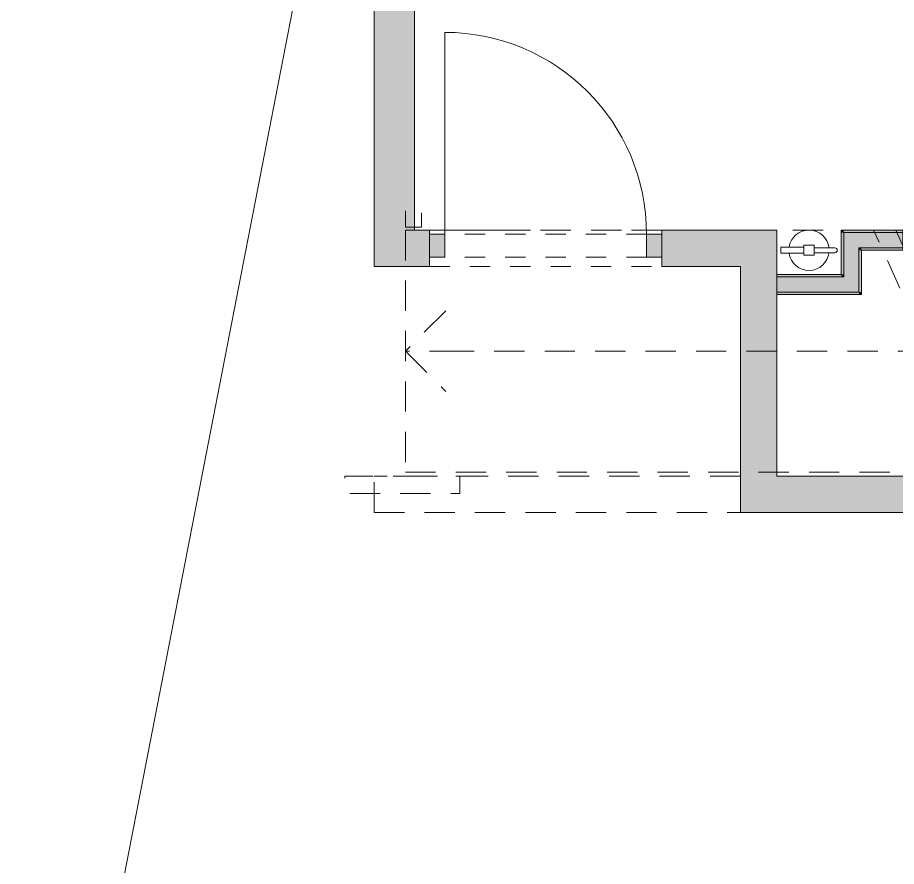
# Model space of a CAD drawing. Header units: metres. Extents: x -14 to 456, y -38 to 65.
# Drawn here: x 140.035 to 144.39, y 20.968 to 25.176 of the extents above; entities that cross this region are included whole.
import ezdxf

# ---------------------------------------------------------------- set-up
doc = ezdxf.new("R2010")
doc.units = ezdxf.units.M
doc.header["$MEASUREMENT"] = 0
doc.linetypes.add('Strichlinie eng', pattern=[0.002, 0.0015, -0.0005])
doc.linetypes.add('Untersicht 1_1', pattern=[0.075, 0.025, -0.05])
for name, color, linetype in [('120 Wand Innen tragend', 7, 'Continuous'), ('130 Wand Innen', 7, 'Continuous'), ('410 Treppe', 7, 'Continuous'), ('520 Fixeinbauten', 7, 'Continuous'), ('710 Gelände', 7, 'Continuous')]:
    doc.layers.add(name, color=color, linetype=linetype)

# ---------------------------------------------------------------- blocks, each defined once
blk = doc.blocks.new('Freifläche_1_2', base_point=(82.9313, 64.5937))
at = {"layer": '710 Gelände', "color": 83, "linetype": 'Continuous', "lineweight": 13, "true_color": 0x89cd89}
blk.add_line((140.0354, 18.2075), (142.6544, 31.6774), dxfattribs=at)
blk = doc.blocks.new('Treppe_2_2', base_point=(133.4068, 31.6777))
at = {"layer": '410 Treppe', "color": 7, "linetype": 'Strichlinie eng', "lineweight": 18, "ltscale": 100}
for p, q in [((144.2771, 24.1227), (141.9568, 24.1227)), ((141.9568, 24.1227), (141.9568, 22.9227)), ((144.8171, 22.9227), (144.2771, 24.1227)), ((141.9568, 22.9227), (144.8171, 22.9227))]:
    blk.add_line(p, q, dxfattribs=at)
at = {"layer": '410 Treppe', "color": 7, "linetype": 'Continuous', "lineweight": 18}
for p in [(144.6568, 24.1227), (144.9268, 22.9227)]:
    blk.add_line(p, (144.3868, 24.1227), dxfattribs=at)
at = {"layer": '410 Treppe', "color": 7, "linetype": 'Strichlinie eng', "lineweight": 13, "ltscale": 100}
for p, q in [((142.1568, 23.7227), (141.9568, 23.5227)), ((142.2268, 23.5227), (141.9568, 23.5227)), ((141.9568, 23.5227), (142.1568, 23.3227)), ((144.5471, 23.5227), (142.2268, 23.5227))]:
    blk.add_line(p, q, dxfattribs=at)
blk = doc.blocks.new('Wand_19_2', base_point=(143.7968, 22.7227))
at = {"layer": '120 Wand Innen tragend', "linetype": 'Continuous', "lineweight": 0, "true_color": 0x000000}
for points in [[(143.6168, 22.7227), (143.7968, 22.9027), (143.6168, 22.9027)], [(143.6168, 22.7227), (143.7968, 22.7227), (143.7968, 22.9027)], [(147.1618, 22.9027), (143.7968, 22.9027), (143.7968, 22.7227), (147.1618, 22.7227)]]:
    blk.add_hatch(color=18, dxfattribs=at).paths.add_polyline_path(points)
at = {"layer": '120 Wand Innen tragend', "color": 7, "linetype": 'Continuous', "lineweight": 18, "flags": 128}
for points in [[(143.6168, 22.7227), (143.6168, 22.9027)], [(147.1618, 22.9027), (143.7968, 22.9027)], [(143.6168, 22.7227), (147.1618, 22.7227)]]:
    blk.add_lwpolyline(points, dxfattribs=at)
blk = doc.blocks.new('Wand_24_2', base_point=(142.0018, 24.1227))
at = {"layer": '120 Wand Innen tragend', "linetype": 'Continuous', "lineweight": 0, "true_color": 0x000000}
blk.add_hatch(color=18, dxfattribs=at).paths.add_polyline_path([(142.0018, 24.1227), (142.0018, 24.1627), (141.8018, 24.1627), (141.8018, 24.1227)])
at = {"layer": '120 Wand Innen tragend', "color": 7, "linetype": 'Continuous', "lineweight": 18, "flags": 128}
for points in [[(141.8018, 24.1627), (141.8018, 24.1227)], [(142.0018, 24.1227), (142.0018, 24.1627)]]:
    blk.add_lwpolyline(points, dxfattribs=at)
blk = doc.blocks.new('PENEDERclassic 1-flügelig_2')
at = {"layer": '120 Wand Innen tragend', "linetype": 'Continuous', "lineweight": 0, "true_color": 0x000000}
for points in [[(-0.575, 0), (-0.575, -0.115), (-0.5, -0.115), (-0.5, 0)], [(0.575, 0), (0.5, 0), (0.5, -0.115), (0.575, -0.115)]]:
    blk.add_hatch(color=18, dxfattribs=at).paths.add_polyline_path(points)
at = {"layer": '120 Wand Innen tragend', "color": 8, "linetype": 'Continuous', "lineweight": 0}
blk.add_line((0.5, 0), (0.5, 1), dxfattribs=at)
at = {"layer": '120 Wand Innen tragend', "color": 7, "linetype": 'Untersicht 1_1', "lineweight": 13}
for p, q in [((-0.5, 0), (0.5, 0)), ((-0.5, -0.115), (0.5, -0.115))]:
    blk.add_line(p, q, dxfattribs=at)
at = {"layer": '120 Wand Innen tragend', "color": 7, "linetype": 'Continuous', "lineweight": 13, "flags": 128}
for points in [[(-0.575, 0), (-0.5, 0), (-0.5, -0.115), (-0.575, -0.115)], [(0.575, 0), (0.5, 0), (0.5, -0.115), (0.575, -0.115)]]:
    blk.add_lwpolyline(points, close=True, dxfattribs=at)
at = {"layer": '120 Wand Innen tragend', "color": 8, "linetype": 'Continuous', "lineweight": 0}
blk.add_arc((0.5, 0), 1, 90, 180, dxfattribs=at)
blk = doc.blocks.new('Wand_56_2', base_point=(143.7968, 24.1227))
at = {"layer": '120 Wand Innen tragend', "linetype": 'Continuous', "lineweight": 0, "true_color": 0x000000}
for points in [[(141.8018, 24.1227), (141.8018, 23.9427), (142.0768, 23.9427), (142.0768, 23.9877), (142.0768, 24.1027), (142.0768, 24.1227)], [(143.2268, 24.1027), (143.2268, 23.9877), (143.2268, 23.9427), (143.6168, 23.9427), (143.6168, 24.1227), (143.2268, 24.1227)], [(143.6168, 23.9427), (143.7968, 23.9427), (143.7968, 24.1227)], [(143.6168, 23.9427), (143.7968, 24.1227), (143.6168, 24.1227)]]:
    blk.add_hatch(color=18, dxfattribs=at).paths.add_polyline_path(points)
at = {"layer": '120 Wand Innen tragend', "color": 7, "linetype": 'Continuous', "lineweight": 18}
for p, q in [((142.0768, 24.1227), (142.0768, 23.9877)), ((142.0768, 24.1227), (142.0768, 24.1027)), ((142.0768, 23.9877), (142.0768, 24.1027)), ((143.2268, 24.1227), (143.2268, 23.9877)), ((143.2268, 24.1227), (143.2268, 24.1027)), ((143.2268, 23.9877), (143.2268, 24.1027)), ((142.0768, 23.9427), (142.0768, 23.9877)), ((143.2268, 23.9427), (143.2268, 23.9877))]:
    blk.add_line(p, q, dxfattribs=at)
at = {"layer": '120 Wand Innen tragend', "color": 7, "linetype": 'Untersicht 1_1', "lineweight": 13}
for p, q in [((142.0768, 24.1227), (143.2268, 24.1227)), ((142.0768, 23.9427), (143.2268, 23.9427))]:
    blk.add_line(p, q, dxfattribs=at)
at = {"layer": '120 Wand Innen tragend', "color": 7, "linetype": 'Continuous', "lineweight": 18, "flags": 128}
for points in [[(141.8018, 24.1227), (141.8018, 23.9427)], [(142.0768, 24.1227), (142.0018, 24.1227)], [(143.7968, 24.1227), (143.2268, 24.1227)], [(143.7968, 24.1227), (143.7968, 23.9427)], [(141.8018, 23.9427), (142.0768, 23.9427)], [(143.2268, 23.9427), (143.6168, 23.9427)]]:
    blk.add_lwpolyline(points, dxfattribs=at)
at = {"layer": '120 Wand Innen tragend', "color": 7, "linetype": 'Continuous', "lineweight": 18}
for p in [(142.0768, 23.9877), (143.2268, 23.9877)]:
    blk.add_point(p, dxfattribs=at)
at = {"layer": '120 Wand Innen tragend', "color": 7, "linetype": 'Continuous', "lineweight": 13, "xscale": -1}
blk.add_blockref('PENEDERclassic 1-flügelig_2', (142.6518, 24.1027), dxfattribs=at)
blk = doc.blocks.new('Wand_57_2', base_point=(143.7968, 24.1227))
at = {"layer": '120 Wand Innen tragend', "linetype": 'Continuous', "lineweight": 0, "true_color": 0x000000}
blk.add_hatch(color=18, dxfattribs=at).paths.add_polyline_path([(143.6168, 23.9427), (143.6168, 22.9027), (143.7968, 22.9027), (143.7968, 23.9427)])
at = {"layer": '120 Wand Innen tragend', "color": 7, "linetype": 'Continuous', "lineweight": 18, "flags": 128}
for points in [[(143.6168, 23.9427), (143.6168, 22.9027)], [(143.7968, 22.9027), (143.7968, 23.9427)]]:
    blk.add_lwpolyline(points, dxfattribs=at)
blk = doc.blocks.new('Wand_70_2', base_point=(143.7968, 22.7227))
at = {"layer": '120 Wand Innen tragend', "color": 8, "linetype": 'Strichlinie eng', "lineweight": 13, "ltscale": 100, "flags": 128}
for points in [[(143.6168, 22.9027), (141.8018, 22.9027)], [(141.8018, 22.7227), (141.8018, 22.9027)], [(143.6168, 22.7227), (143.6168, 22.9027)], [(141.8018, 22.7227), (143.6168, 22.7227)]]:
    blk.add_lwpolyline(points, dxfattribs=at)
blk = doc.blocks.new('Wand_71_2', base_point=(143.7968, 23.9027))
at = {"layer": '130 Wand Innen', "linetype": 'Continuous', "lineweight": 0, "true_color": 0x000000}
for points in [[(144.1168, 23.9027), (143.7968, 23.9027), (143.7968, 23.8902), (144.1168, 23.8902)], [(144.1293, 23.8902), (143.7968, 23.8902), (143.7968, 23.8152), (144.1293, 23.8152)], [(144.1293, 23.9027), (144.1168, 23.9027), (144.1293, 23.8902)], [(144.1168, 23.9027), (144.1168, 23.8902), (144.1293, 23.8902)], [(144.2043, 23.8902), (144.1293, 23.8902), (144.2043, 23.8152)], [(144.1293, 23.8902), (144.1293, 23.8152), (144.2043, 23.8152)], [(144.2043, 23.8152), (143.7968, 23.8152), (143.7968, 23.8027), (144.2043, 23.8027)], [(144.2168, 23.8152), (144.2043, 23.8152), (144.2168, 23.8027)], [(144.2043, 23.8152), (144.2043, 23.8027), (144.2168, 23.8027)]]:
    blk.add_hatch(color=18, dxfattribs=at).paths.add_polyline_path(points)
at = {"layer": '130 Wand Innen', "color": 7, "linetype": 'Continuous', "lineweight": 18}
for p, q in [((144.1293, 23.8902), (143.7968, 23.8902)), ((144.1293, 23.8902), (144.1293, 23.9027)), ((144.2043, 23.8152), (144.2043, 23.8902)), ((143.7968, 23.8152), (144.1293, 23.8152)), ((144.1293, 23.8152), (144.2043, 23.8152))]:
    blk.add_line(p, q, dxfattribs=at)
at = {"layer": '130 Wand Innen', "color": 7, "linetype": 'Continuous', "lineweight": 18, "flags": 128}
for points in [[(144.1168, 23.9027), (143.7968, 23.9027)], [(143.7968, 23.9027), (143.7968, 23.8902)], [(143.7968, 23.8902), (143.7968, 23.8152)], [(143.7968, 23.8152), (143.7968, 23.8027)], [(143.7968, 23.8027), (144.2168, 23.8027)], [(144.2168, 23.8027), (144.2168, 23.8152)]]:
    blk.add_lwpolyline(points, dxfattribs=at)
blk = doc.blocks.new('Wand_84_2', base_point=(142.0018, 24.7527))
at = {"layer": '120 Wand Innen tragend', "linetype": 'Continuous', "lineweight": 0, "true_color": 0x000000}
blk.add_hatch(color=18, dxfattribs=at).paths.add_polyline_path([(141.8018, 25.7527), (141.8018, 24.7527), (142.0018, 24.7527), (142.0018, 25.7527)])
at = {"layer": '120 Wand Innen tragend', "color": 7, "linetype": 'Continuous', "lineweight": 18, "flags": 128}
for points in [[(141.8018, 25.7527), (141.8018, 24.7527)], [(142.0018, 24.7527), (142.0018, 25.7527)]]:
    blk.add_lwpolyline(points, dxfattribs=at)
blk = doc.blocks.new('Metall Zargentür Typ2 27_3')
at = {"layer": '130 Wand Innen', "color": 7, "linetype": 'Continuous', "lineweight": 13}
for p, q in [((-0.3, 0), (-0.325, 0)), ((-0.325, 0), (-0.325, -0.1)), ((-0.3, -0.1), (-0.3, 0)), ((0.325, 0), (0.3, 0)), ((0.3, 0), (0.3, -0.1)), ((0.325, -0.1), (0.325, 0)), ((-0.325, -0.1), (-0.3, -0.1)), ((0.3, -0.1), (0.325, -0.1))]:
    blk.add_line(p, q, dxfattribs=at)
at = {"layer": '130 Wand Innen', "color": 7, "linetype": 'Continuous', "lineweight": 18}
for p, q in [((-0.325, 0), (-0.325, -0.0125)), ((-0.325, 0), (-0.325, -0.0125)), ((0.325, 0), (0.325, -0.0125)), ((0.325, 0), (0.325, -0.0125)), ((-0.325, -0.0125), (-0.325, -0.0875)), ((-0.325, -0.0125), (-0.325, -0.0875)), ((0.325, -0.0125), (0.325, -0.0875)), ((0.325, -0.0125), (0.325, -0.0875)), ((-0.325, -0.0875), (-0.325, -0.1)), ((-0.325, -0.0875), (-0.325, -0.1)), ((0.325, -0.0875), (0.325, -0.1)), ((0.325, -0.0875), (0.325, -0.1))]:
    blk.add_line(p, q, dxfattribs=at)
at = {"layer": '130 Wand Innen', "color": 8, "linetype": 'Continuous', "lineweight": 0}
blk.add_line((0.315, 0), (-0.315, 0), dxfattribs=at)
blk = doc.blocks.new('Wand_85_2', base_point=(144.1168, 24.1227))
at = {"layer": '130 Wand Innen', "linetype": 'Continuous', "lineweight": 0, "true_color": 0x000000}
for points in [[(144.1168, 24.1102), (144.1293, 24.1102), (144.1168, 24.1227)], [(144.1293, 24.1227), (144.1168, 24.1227), (144.1293, 24.1102)], [(144.1293, 24.1227), (144.1293, 24.1102), (144.4218, 24.1102), (144.4218, 24.1227)], [(144.2043, 24.0352), (144.1293, 24.1102), (144.1293, 24.0352)], [(144.2043, 24.1102), (144.1293, 24.1102), (144.2043, 24.0352)], [(144.2043, 24.0352), (144.4218, 24.0352), (144.4218, 24.1102), (144.2043, 24.1102)], [(145.0718, 24.1227), (145.0718, 24.1102), (145.3668, 24.1102), (145.3668, 24.1227)], [(145.0718, 24.0352), (145.3668, 24.0352), (145.3668, 24.1102), (145.0718, 24.1102)], [(144.2168, 24.0227), (144.2043, 24.0352), (144.2043, 24.0227)], [(144.2168, 24.0352), (144.2043, 24.0352), (144.2168, 24.0227)], [(144.4218, 24.0352), (144.2168, 24.0352), (144.2168, 24.0227), (144.4218, 24.0227)], [(145.3668, 24.0352), (145.0718, 24.0352), (145.0718, 24.0227), (145.3668, 24.0227)]]:
    blk.add_hatch(color=18, dxfattribs=at).paths.add_polyline_path(points)
at = {"layer": '130 Wand Innen', "color": 7, "linetype": 'Continuous', "lineweight": 18}
for p, q in [((144.1293, 24.1102), (144.1293, 24.0352)), ((144.2043, 24.1102), (144.1293, 24.1102)), ((144.4218, 24.1102), (144.2043, 24.1102)), ((144.4218, 24.1102), (144.4218, 24.1227)), ((144.4218, 24.0352), (144.4218, 24.1102)), ((145.0718, 24.1102), (145.0718, 24.1227)), ((145.3668, 24.1102), (145.0718, 24.1102)), ((145.0718, 24.0352), (145.0718, 24.1102)), ((144.2043, 24.0352), (144.2043, 24.0227)), ((144.2043, 24.0352), (144.4218, 24.0352)), ((144.4218, 24.0227), (144.4218, 24.0352)), ((145.0718, 24.0352), (145.3668, 24.0352)), ((145.0718, 24.0227), (145.0718, 24.0352))]:
    blk.add_line(p, q, dxfattribs=at)
at = {"layer": '130 Wand Innen', "color": 7, "linetype": 'Continuous', "lineweight": 18, "flags": 128}
for points in [[(144.1168, 24.1227), (144.1168, 24.1102)], [(144.4218, 24.1227), (144.1168, 24.1227)], [(145.3668, 24.1227), (145.0718, 24.1227)], [(145.3668, 24.1227), (145.3668, 24.1102)], [(145.3668, 24.1102), (145.3668, 24.0352)], [(144.2168, 24.0227), (144.4218, 24.0227)], [(145.0718, 24.0227), (145.3668, 24.0227)], [(145.3668, 24.0352), (145.3668, 24.0227)]]:
    blk.add_lwpolyline(points, dxfattribs=at)
at = {"layer": '130 Wand Innen', "color": 7, "linetype": 'Continuous', "lineweight": 13, "rotation": 180}
blk.add_blockref('Metall Zargentür Typ2 27_3', (144.7468, 24.0227), dxfattribs=at)
blk = doc.blocks.new('Wand_86_2', base_point=(144.1168, 23.9027))
at = {"layer": '130 Wand Innen', "linetype": 'Continuous', "lineweight": 0, "true_color": 0x000000}
for points in [[(144.1168, 23.9027), (144.1293, 23.9027), (144.1293, 24.1102), (144.1168, 24.1102)], [(144.2043, 23.8902), (144.2043, 24.0352), (144.1293, 24.0352), (144.1293, 23.8902)], [(144.2168, 23.8152), (144.2168, 24.0227), (144.2043, 24.0227), (144.2043, 23.8152)]]:
    blk.add_hatch(color=18, dxfattribs=at).paths.add_polyline_path(points)
at = {"layer": '130 Wand Innen', "color": 7, "linetype": 'Continuous', "lineweight": 18}
for p, q in [((144.1293, 24.1102), (144.1293, 24.0352)), ((144.1293, 24.0352), (144.1293, 23.9027)), ((144.2043, 24.0352), (144.2043, 24.0227)), ((144.2043, 23.8902), (144.2043, 24.0227)), ((144.1293, 23.8902), (144.1293, 23.9027)), ((144.2043, 23.8152), (144.2043, 23.8902))]:
    blk.add_line(p, q, dxfattribs=at)
at = {"layer": '130 Wand Innen', "color": 7, "linetype": 'Continuous', "lineweight": 18, "flags": 128}
for points in [[(144.1168, 24.1102), (144.1168, 23.9027)], [(144.2168, 23.8152), (144.2168, 24.0227)]]:
    blk.add_lwpolyline(points, dxfattribs=at)
blk = doc.blocks.new('Wand_88_2', base_point=(142.0018, 24.1627))
at = {"layer": '120 Wand Innen tragend', "linetype": 'Continuous', "lineweight": 0, "true_color": 0x000000}
blk.add_hatch(color=18, dxfattribs=at).paths.add_polyline_path([(142.0018, 24.1627), (142.0018, 24.7527), (141.8018, 24.7527), (141.8018, 24.1627)])
at = {"layer": '120 Wand Innen tragend', "color": 7, "linetype": 'Continuous', "lineweight": 18, "flags": 128}
for points in [[(141.8018, 24.7527), (141.8018, 24.1627)], [(142.0018, 24.1627), (142.0018, 24.7527)]]:
    blk.add_lwpolyline(points, dxfattribs=at)
blk = doc.blocks.new('Feuerlöscher 01 27')
at = {"layer": '520 Fixeinbauten', "color": 7, "linetype": 'Continuous', "lineweight": 13}
for p, q in [((-0.025, 0.015), (-0.14, 0.015)), ((-0.14, 0.015), (-0.14, -0.015)), ((0.025, 0.025), (-0.025, 0.025)), ((-0.025, 0.025), (-0.025, -0.025)), ((-0.025, -0.015), (-0.025, 0.015)), ((0.025, -0.025), (0.025, 0.025)), ((0.128, 0.012), (0.025, 0.012)), ((-0.14, -0.015), (-0.025, -0.015)), ((-0.025, -0.025), (0.025, -0.025)), ((0.025, -0.012), (0.128, -0.012))]:
    blk.add_line(p, q, dxfattribs=at)
for centre, radius, start, end in [((0, 0), 0.1, 6.8921, 171.3731), ((0.128, 0), 0.012, 270, 90), ((0, 0), 0.1, 188.6269, 353.1079)]:
    blk.add_arc(centre, radius, start, end, dxfattribs=at)
blk = doc.blocks.new('Decke_16_2', base_point=(141.9568, 24.1377))
at = {"layer": '410 Treppe', "color": 255, "linetype": 'Strichlinie eng', "lineweight": 0, "ltscale": 100, "flags": 128}
blk.add_lwpolyline([(141.9568, 24.1377), (142.0368, 24.1377), (142.0368, 24.2227), (141.9568, 24.2227)], close=True, dxfattribs=at)
blk = doc.blocks.new('Decke_17_2', base_point=(141.9568, 22.9027))
at = {"layer": '410 Treppe', "color": 255, "linetype": 'Strichlinie eng', "lineweight": 0, "ltscale": 100, "flags": 128}
blk.add_lwpolyline([(141.9568, 22.9027), (142.2268, 22.9027), (142.2268, 22.8177), (141.6568, 22.8177), (141.6568, 22.9027)], close=True, dxfattribs=at)

msp = doc.modelspace()

# ---------------------------------------------------------------- block references
at = {"layer": '120 Wand Innen tragend', "color": 7, "lineweight": 25}
for name, p in [('Wand_84_2', (142.0018, 24.7527)), ('Wand_56_2', (143.7968, 24.1227)), ('Wand_88_2', (142.0018, 24.1627)), ('Wand_24_2', (142.0018, 24.1227)), ('Wand_57_2', (143.7968, 24.1227)), ('Wand_70_2', (143.7968, 22.7227)), ('Wand_19_2', (143.7968, 22.7227))]:
    msp.add_blockref(name, p, dxfattribs=at)
at = {"layer": '130 Wand Innen', "color": 7, "lineweight": 35}
for name, p in [('Wand_85_2', (144.1168, 24.1227)), ('Wand_86_2', (144.1168, 23.9027)), ('Wand_71_2', (143.7968, 23.9027))]:
    msp.add_blockref(name, p, dxfattribs=at)
at = {"layer": '410 Treppe', "color": 255, "linetype": 'Continuous', "lineweight": 0}
for name, p in [('Decke_16_2', (141.9568, 24.1377)), ('Decke_17_2', (141.9568, 22.9027))]:
    msp.add_blockref(name, p, dxfattribs=at)
at = {"layer": '410 Treppe', "color": 7, "linetype": 'Continuous', "lineweight": 13}
msp.add_blockref('Treppe_2_2', (133.4068, 31.6777), dxfattribs=at)
at = {"layer": '520 Fixeinbauten', "color": 7, "linetype": 'Continuous', "lineweight": 13}
msp.add_blockref('Feuerlöscher 01 27', (143.9568, 24.0227), dxfattribs=at)
at = {"layer": '710 Gelände', "color": 83, "lineweight": 13, "true_color": 0x89cd89}
msp.add_blockref('Freifläche_1_2', (82.9313, 64.5937), dxfattribs=at)

doc.saveas('drawing.dxf')
